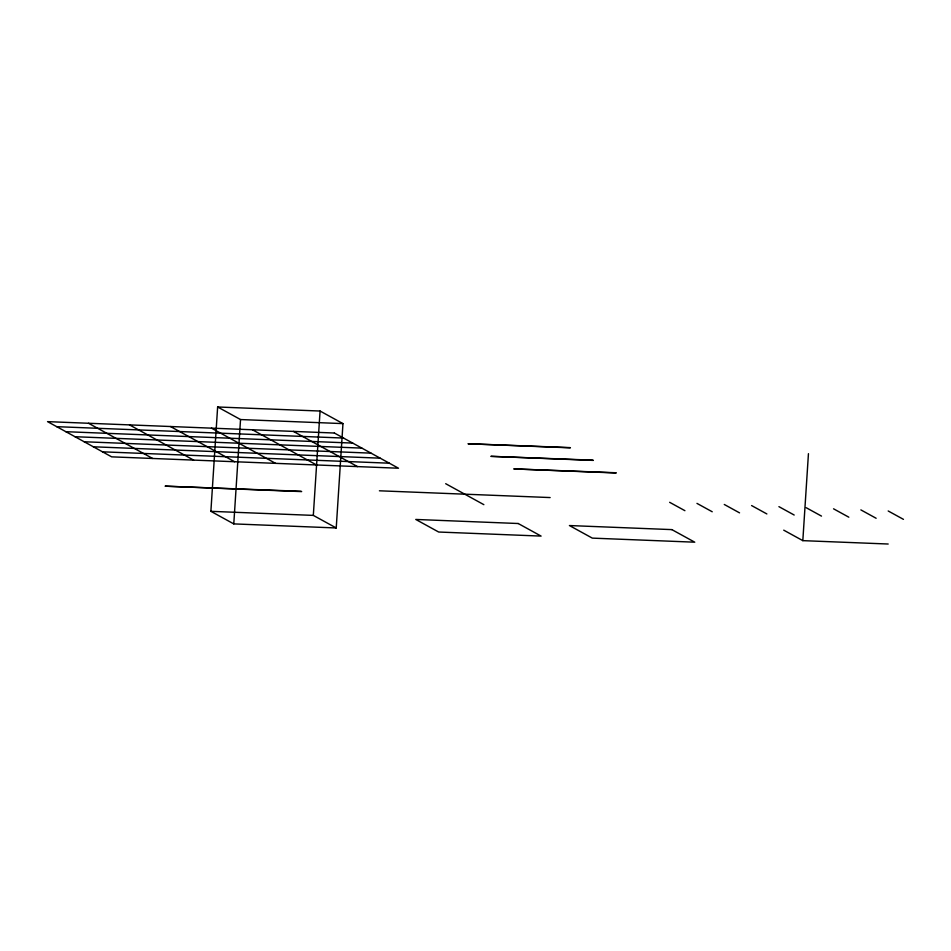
<?xml version="1.0" encoding="UTF-8"?>
<svg xmlns="http://www.w3.org/2000/svg" width="951" height="951" viewBox="0 0 951 951"><rect width="100%" height="100%" fill="white"/><g stroke="black" fill="none" stroke-linecap="round" stroke-linejoin="round"><path stroke-width="1.43" d="M210.884 511.329L217.636 406.98L320.071 411.034L342.966 423.611L336.226 527.96L233.78 523.894L210.884 511.329L313.319 515.394L336.226 527.96M233.78 523.894L240.532 419.546L217.636 406.98M313.319 515.394L320.071 411.034M888.186 544.02L802.822 540.644L808.445 453.675M570.018 447.612L467.987 443.76L570.422 447.826M592.913 460.177L490.882 456.337L593.329 460.403M615.808 472.754L513.79 468.914L616.224 472.968M301.122 491.31L165.094 486.175L301.669 491.596M240.532 419.546L342.966 423.611M56.703 426.666L343.537 438.054M65.869 431.695L352.69 443.083M75.022 436.723L361.855 448.111M84.187 441.763L371.009 453.14M93.341 446.792L380.174 458.168M102.506 451.82L389.328 463.196M379.413 490.799L550.142 497.563M888.186 510.972L903.45 519.353M860.869 509.891L876.133 518.271M833.552 508.809L848.815 517.189M806.234 507.727L821.498 516.108M778.917 506.645L794.18 515.026M751.599 505.563L766.863 513.944M783.731 530.159L802.822 540.644M724.282 504.47L739.545 512.862M696.964 503.388L712.228 511.769M669.647 502.306L684.91 510.687M445.686 483.702L483.857 504.66M293.407 431.397L357.517 466.596M252.431 429.769L316.54 464.968M211.455 428.14L275.564 463.351M170.479 426.524L234.588 461.722M129.502 424.895L193.612 460.094M88.526 423.266L152.636 458.465M334.383 433.026L47.55 421.638L111.659 456.849L398.493 468.225L334.383 433.026M518.2 523.514L415.765 519.448L438.661 532.025L541.095 536.091L518.2 523.514M671.858 529.612L569.423 525.546L592.318 538.123L694.753 542.189L671.858 529.612"/></g></svg>
